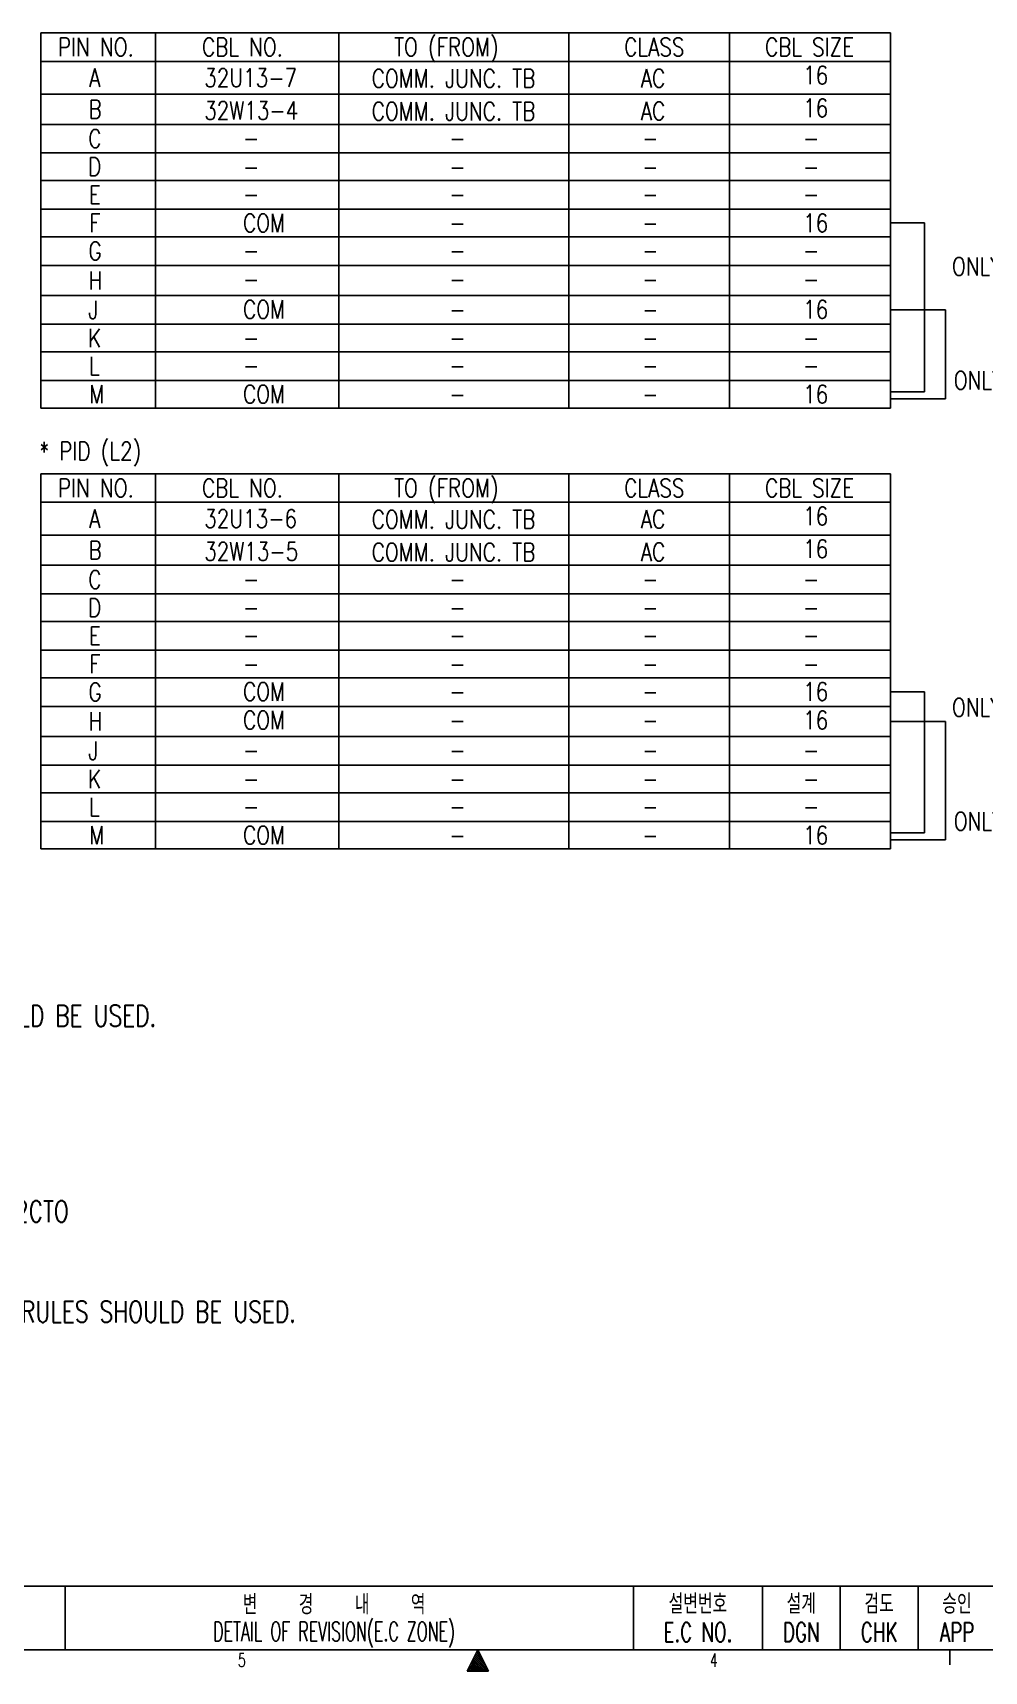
# Model space of a CAD drawing. Extents: x 260 to 819, y -886 to -454.
# Drawn here: x 476.9 to 611.3, y -875.9 to -644.3 of the extents above; entities that cross this region are included whole.
import ezdxf
from ezdxf.enums import TextEntityAlignment as Align

# ---------------------------------------------------------------- set-up
doc = ezdxf.new("R2010")
doc.units = 0
doc.header["$LTSCALE"] = 150
doc.header["$MEASUREMENT"] = 0
doc.linetypes.add('DASHED', pattern=[0.75, 0.5, -0.25])
doc.layers.get('0').update_dxf_attribs({"color": 6, "linetype": 'CONTINUOUS'})
doc.layers.add('현배선도', color=7, linetype='CONTINUOUS')
doc.styles.get("Standard").update_dxf_attribs({"font": 'romans.shx', "width": 0.8, "bigfont": 'whgtxt.shx'})

# ---------------------------------------------------------------- blocks, each defined once
blk = doc.blocks.new('*H4')
at = {"color": 2, "linetype": 'Continuous'}
for p, q in [((-267.09, -3.02), (-267.83, -2.28)), ((-266.81, -3.02), (-267.74, -2.09)), ((-266.52, -3.02), (-267.64, -1.9)), ((-266.24, -3.02), (-267.55, -1.72)), ((-265.96, -3.02), (-267.46, -1.53)), ((-265.68, -3.02), (-267.36, -1.34)), ((-265.39, -3.02), (-267.27, -1.15)), ((-265.29, -2.85), (-267.18, -0.96)), ((-265.57, -2.28), (-267.08, -0.77)), ((-265.85, -1.72), (-266.99, -0.58)), ((-266.12, -1.16), (-266.89, -0.39)), ((-266.4, -0.6), (-266.8, -0.2)), ((-266.68, -0.04), (-266.71, -0.01)), ((-267.94, -3.02), (-268.11, -2.85)), ((-267.66, -3.02), (-268.02, -2.66)), ((-267.37, -3.02), (-267.93, -2.47))]:
    blk.add_line(p, q, dxfattribs=at)
blk = doc.blocks.new('*H5')
at = {"color": 2, "linetype": 'Continuous'}
for p, q in [((-266.24, -0.93), (-268.07, -2.77)), ((-266.14, -1.12), (-268.05, -3.02)), ((-266.33, -0.74), (-267.79, -2.2)), ((-266.05, -1.31), (-267.77, -3.02)), ((-266.43, -0.55), (-267.51, -1.64)), ((-265.96, -1.5), (-267.48, -3.02)), ((-266.52, -0.36), (-267.24, -1.08)), ((-265.86, -1.69), (-267.2, -3.02)), ((-266.61, -0.18), (-266.96, -0.52)), ((-265.77, -1.88), (-266.92, -3.02)), ((-265.68, -2.07), (-266.63, -3.02)), ((-265.58, -2.26), (-266.35, -3.02)), ((-265.49, -2.44), (-266.07, -3.02)), ((-265.39, -2.63), (-265.79, -3.02)), ((-265.3, -2.82), (-265.5, -3.02)), ((-265.21, -3.01), (-265.22, -3.02))]:
    blk.add_line(p, q, dxfattribs=at)
blk = doc.blocks.new('ansi-c')
at = {"color": 5, "linetype": 'Continuous'}
for p, q in [((121, 367.06), (283.5, 367.06)), ((-56.4, 358.06), (477, 358.06))]:
    blk.add_line(p, q, dxfattribs=at)
at = {"color": 210, "linetype": 'Continuous'}
for p, q in [((152, 358.06), (152, 367.06)), ((232.31, 358.06), (232.31, 367.06)), ((250.5, 358.06), (250.5, 367.06)), ((261.5, 358.06), (261.5, 367.06)), ((272.5, 358.06), (272.5, 367.06)), ((276.98, 355.96), (276.98, 358.06))]:
    blk.add_line(p, q, dxfattribs=at)
at = {"color": 2, "linetype": 'Continuous'}
for p, q in [((208.8, 355.04), (210.3, 358.06)), ((210.3, 358.06), (211.8, 355.04)), ((208.8, 355.04), (211.8, 355.04))]:
    blk.add_line(p, q, dxfattribs=at)
at = {"color": 7, "linetype": 'Continuous'}
for name in ['*H4', '*H5']:
    blk.add_blockref(name, (477, 358.06), dxfattribs=at)
at = {"color": 130, "linetype": 'Continuous'}
for s, height, width, p in [('변    경    내    역', 2.8, 0.7, (190, 364.46)), ('설변번호', 2.8, 0.7, (241.4, 364.56)), ('설계', 2.8, 0.7, (256, 364.56)), ('검도', 2.8, 0.7, (267, 364.56)), ('승인', 2.8, 0.7, (278, 364.56)), ('DETAIL OF REVISION(E.C ZONE)', 2.7, 0.607926, (190, 360.66)), ('E.C NO.', 2.7, 0.700519, (241.4, 360.56)), ('DGN', 2.7, 0.700519, (256, 360.56)), ('CHK', 2.7, 0.700519, (267, 360.56)), ('APP', 2.7, 0.700519, (278, 360.56)), ('5', 1.9, 0.655684, (176.97, 356.61)), ('4', 1.9, 0.655684, (243.63, 356.61))]:
    blk.add_text(s, height=height, dxfattribs=dict(at, width=width)).set_placement(p, align=Align.MIDDLE_CENTER)

msp = doc.modelspace()

# ---------------------------------------------------------------- linework, layer by layer
at = {"color": 0}
for p, q in [((494.21, -644.3), (494.21, -697.35)), ((494.21, -706.64), (494.21, -759.68))]:
    msp.add_line(p, q, dxfattribs=at)
at = {"layer": '현배선도', "color": 0}
for p, q in [((478.05, -644.3), (478.05, -648.34)), ((478.05, -644.3), (552.6, -644.3)), ((494.21, -644.3), (494.21, -648.34)), ((520.12, -644.3), (520.12, -648.34)), ((552.6, -644.3), (575.33, -644.3)), ((552.6, -644.3), (552.6, -648.34)), ((575.33, -644.3), (598.06, -644.3)), ((575.33, -644.3), (575.33, -648.34)), ((598.06, -644.3), (598.06, -648.34)), ((478.05, -648.34), (494.21, -648.34)), ((478.05, -648.34), (478.05, -652.97)), ((494.21, -648.34), (494.21, -652.97)), ((494.21, -648.34), (552.6, -648.34)), ((520.12, -648.34), (520.12, -652.97)), ((552.6, -648.34), (575.33, -648.34)), ((552.6, -648.34), (552.6, -652.97)), ((575.33, -648.34), (598.06, -648.34)), ((575.33, -648.34), (575.33, -652.97)), ((598.06, -648.34), (598.06, -652.97)), ((478.05, -652.97), (494.21, -652.97)), ((478.05, -652.97), (478.05, -657.25)), ((494.21, -652.97), (494.21, -657.25)), ((494.21, -652.97), (552.6, -652.97)), ((520.12, -652.97), (520.12, -657.25)), ((552.6, -652.97), (575.33, -652.97)), ((552.6, -652.97), (552.6, -657.25)), ((575.33, -652.97), (598.06, -652.97)), ((575.33, -652.97), (575.33, -657.25)), ((598.06, -652.97), (598.06, -657.25)), ((478.05, -657.25), (494.21, -657.25)), ((478.05, -657.25), (478.05, -661.29)), ((494.21, -657.25), (494.21, -661.29)), ((494.21, -657.25), (552.6, -657.25)), ((520.12, -657.25), (520.12, -661.29)), ((552.6, -657.25), (575.33, -657.25)), ((552.6, -657.25), (552.6, -661.29)), ((575.33, -657.25), (598.06, -657.25)), ((575.33, -657.25), (575.33, -661.29)), ((598.06, -657.25), (598.06, -661.29)), ((478.05, -661.29), (494.21, -661.29)), ((478.05, -661.29), (478.05, -665.19)), ((494.21, -661.29), (494.21, -665.19)), ((494.21, -661.29), (552.6, -661.29)), ((520.12, -661.29), (520.12, -665.19)), ((552.6, -661.29), (575.33, -661.29)), ((552.6, -661.29), (552.6, -665.19)), ((575.33, -661.29), (598.06, -661.29)), ((575.33, -661.29), (575.33, -665.19)), ((598.06, -661.29), (598.06, -665.19)), ((478.05, -665.19), (494.21, -665.19)), ((478.05, -665.19), (478.05, -669.23)), ((494.21, -665.19), (494.21, -669.23)), ((494.21, -665.19), (552.6, -665.19)), ((520.12, -665.19), (520.12, -669.23)), ((552.6, -665.19), (575.33, -665.19)), ((552.6, -665.19), (552.6, -669.23)), ((575.33, -665.19), (598.06, -665.19)), ((575.33, -665.19), (575.33, -669.23)), ((598.06, -665.19), (598.06, -669.23)), ((478.05, -669.23), (494.21, -669.23)), ((478.05, -669.23), (478.05, -673.14)), ((494.21, -669.23), (494.21, -673.14)), ((494.21, -669.23), (552.6, -669.23)), ((520.12, -669.23), (520.12, -673.14)), ((552.6, -669.23), (575.33, -669.23)), ((552.6, -669.23), (552.6, -673.14)), ((575.33, -669.23), (598.06, -669.23)), ((575.33, -669.23), (575.33, -673.14)), ((598.06, -669.23), (598.06, -673.14)), ((598.06, -671.19), (602.88, -671.19)), ((602.88, -671.19), (602.88, -695.05)), ((478.05, -673.14), (494.21, -673.14)), ((478.05, -673.14), (478.05, -677.18)), ((494.21, -673.14), (494.21, -677.18)), ((494.21, -673.14), (552.6, -673.14)), ((520.12, -673.14), (520.12, -677.18)), ((552.6, -673.14), (575.33, -673.14)), ((552.6, -673.14), (552.6, -677.18)), ((575.33, -673.14), (598.06, -673.14)), ((575.33, -673.14), (575.33, -677.18)), ((598.06, -673.14), (598.06, -677.18)), ((478.05, -677.18), (494.21, -677.18)), ((478.05, -677.18), (478.05, -681.45)), ((494.21, -677.18), (552.6, -677.18)), ((494.21, -677.18), (494.21, -681.45)), ((520.12, -677.18), (520.12, -681.45)), ((552.6, -677.18), (575.33, -677.18)), ((552.6, -677.18), (552.6, -681.45)), ((575.33, -677.18), (598.06, -677.18)), ((575.33, -677.18), (575.33, -681.45)), ((598.06, -677.18), (598.06, -681.45)), ((478.05, -681.45), (494.21, -681.45)), ((478.05, -681.45), (478.05, -685.49)), ((494.21, -681.45), (494.21, -685.49)), ((494.21, -681.45), (552.6, -681.45)), ((520.12, -681.45), (520.12, -685.49)), ((552.6, -681.45), (575.33, -681.45)), ((552.6, -681.45), (552.6, -685.49)), ((575.33, -681.45), (598.06, -681.45)), ((575.33, -681.45), (575.33, -685.49)), ((598.06, -681.45), (598.06, -685.49)), ((478.05, -685.49), (494.21, -685.49)), ((478.05, -685.49), (478.05, -689.4)), ((494.21, -685.49), (494.21, -689.4)), ((494.21, -685.49), (552.6, -685.49)), ((520.12, -685.49), (520.12, -689.4)), ((552.6, -685.49), (575.33, -685.49)), ((552.6, -685.49), (552.6, -689.4)), ((575.33, -685.49), (598.06, -685.49)), ((575.33, -685.49), (575.33, -689.4)), ((598.06, -683.47), (605.83, -683.47)), ((598.06, -685.49), (598.06, -689.4)), ((605.83, -683.47), (605.83, -696.06)), ((478.05, -689.4), (494.21, -689.4)), ((478.05, -689.4), (478.05, -693.44)), ((494.21, -689.4), (494.21, -693.44)), ((494.21, -689.4), (552.6, -689.4)), ((520.12, -689.4), (520.12, -693.44)), ((552.6, -689.4), (575.33, -689.4)), ((552.6, -689.4), (552.6, -693.44)), ((575.33, -689.4), (598.06, -689.4)), ((575.33, -689.4), (575.33, -693.44)), ((598.06, -689.4), (598.06, -693.44)), ((478.05, -693.44), (494.21, -693.44)), ((478.05, -693.44), (478.05, -697.35)), ((494.21, -693.44), (494.21, -697.35)), ((494.21, -693.44), (552.6, -693.44)), ((520.12, -693.44), (520.12, -697.35)), ((552.6, -693.44), (575.33, -693.44)), ((552.6, -693.44), (552.6, -697.35)), ((575.33, -693.44), (598.06, -693.44)), ((575.33, -693.44), (575.33, -697.35)), ((598.06, -693.44), (598.06, -697.35)), ((602.88, -695.05), (598.06, -695.05)), ((605.83, -696.06), (598.06, -696.06)), ((478.05, -697.35), (494.21, -697.35)), ((494.21, -697.35), (552.6, -697.35)), ((552.6, -697.35), (575.33, -697.35)), ((575.33, -697.35), (598.06, -697.35)), ((478.05, -706.64), (478.05, -710.68)), ((478.05, -706.64), (552.6, -706.64)), ((494.21, -706.64), (494.21, -710.68)), ((520.12, -706.64), (520.12, -710.68)), ((552.6, -706.64), (575.33, -706.64)), ((552.6, -706.64), (552.6, -710.68)), ((575.33, -706.64), (598.06, -706.64)), ((575.33, -706.64), (575.33, -710.68)), ((598.06, -706.64), (598.06, -710.68)), ((478.05, -710.68), (494.21, -710.68)), ((478.05, -710.68), (478.05, -715.31)), ((494.21, -710.68), (494.21, -715.31)), ((494.21, -710.68), (552.6, -710.68)), ((520.12, -710.68), (520.12, -715.31)), ((552.6, -710.68), (575.33, -710.68)), ((552.6, -710.68), (552.6, -715.31)), ((575.33, -710.68), (598.06, -710.68)), ((575.33, -710.68), (575.33, -715.31)), ((598.06, -710.68), (598.06, -715.31)), ((478.05, -715.31), (494.21, -715.31)), ((478.05, -715.31), (478.05, -719.58)), ((494.21, -715.31), (494.21, -719.58)), ((494.21, -715.31), (552.6, -715.31)), ((520.12, -715.31), (520.12, -719.58)), ((552.6, -715.31), (575.33, -715.31)), ((552.6, -715.31), (552.6, -719.58)), ((575.33, -715.31), (598.06, -715.31)), ((575.33, -715.31), (575.33, -719.58)), ((598.06, -715.31), (598.06, -719.58)), ((478.05, -719.58), (494.21, -719.58)), ((478.05, -719.58), (478.05, -723.62)), ((494.21, -719.58), (494.21, -723.62)), ((494.21, -719.58), (552.6, -719.58)), ((520.12, -719.58), (520.12, -723.62)), ((552.6, -719.58), (575.33, -719.58)), ((552.6, -719.58), (552.6, -723.62)), ((575.33, -719.58), (598.06, -719.58)), ((575.33, -719.58), (575.33, -723.62)), ((598.06, -719.58), (598.06, -723.62)), ((478.05, -723.62), (494.21, -723.62)), ((478.05, -723.62), (478.05, -727.53)), ((494.21, -723.62), (494.21, -727.53)), ((494.21, -723.62), (552.6, -723.62)), ((520.12, -723.62), (520.12, -727.53)), ((552.6, -723.62), (575.33, -723.62)), ((552.6, -723.62), (552.6, -727.53)), ((575.33, -723.62), (598.06, -723.62)), ((575.33, -723.62), (575.33, -727.53)), ((598.06, -723.62), (598.06, -727.53)), ((478.05, -727.53), (494.21, -727.53)), ((478.05, -727.53), (478.05, -731.57)), ((494.21, -727.53), (494.21, -731.57)), ((494.21, -727.53), (552.6, -727.53)), ((520.12, -727.53), (520.12, -731.57)), ((552.6, -727.53), (575.33, -727.53)), ((552.6, -727.53), (552.6, -731.57)), ((575.33, -727.53), (598.06, -727.53)), ((575.33, -727.53), (575.33, -731.57)), ((598.06, -727.53), (598.06, -731.57)), ((478.05, -731.57), (494.21, -731.57)), ((478.05, -731.57), (478.05, -735.47)), ((494.21, -731.57), (494.21, -735.47)), ((494.21, -731.57), (552.6, -731.57)), ((520.12, -731.57), (520.12, -735.47)), ((552.6, -731.57), (575.33, -731.57)), ((552.6, -731.57), (552.6, -735.47)), ((575.33, -731.57), (598.06, -731.57)), ((575.33, -731.57), (575.33, -735.47)), ((598.06, -731.57), (598.06, -735.47)), ((478.05, -735.47), (494.21, -735.47)), ((478.05, -735.47), (478.05, -739.52)), ((494.21, -735.47), (494.21, -739.52)), ((494.21, -735.47), (552.6, -735.47)), ((520.12, -735.47), (520.12, -739.52)), ((552.6, -735.47), (575.33, -735.47)), ((552.6, -735.47), (552.6, -739.52)), ((575.33, -735.47), (598.06, -735.47)), ((575.33, -735.47), (575.33, -739.52)), ((598.06, -735.47), (598.06, -739.52)), ((598.06, -737.49), (602.88, -737.49)), ((602.88, -737.49), (602.88, -757.38)), ((478.05, -739.52), (494.21, -739.52)), ((478.05, -739.52), (478.05, -743.79)), ((494.21, -739.52), (552.6, -739.52)), ((494.21, -739.52), (494.21, -743.79)), ((520.12, -739.52), (520.12, -743.79)), ((552.6, -739.52), (575.33, -739.52)), ((552.6, -739.52), (552.6, -743.79)), ((575.33, -739.52), (598.06, -739.52)), ((575.33, -739.52), (575.33, -743.79)), ((598.06, -739.52), (598.06, -743.79)), ((598.06, -741.65), (605.83, -741.65)), ((605.83, -741.65), (605.83, -758.39)), ((478.05, -743.79), (494.21, -743.79)), ((478.05, -743.79), (478.05, -747.83)), ((494.21, -743.79), (494.21, -747.83)), ((494.21, -743.79), (552.6, -743.79)), ((520.12, -743.79), (520.12, -747.83)), ((552.6, -743.79), (575.33, -743.79)), ((552.6, -743.79), (552.6, -747.83)), ((575.33, -743.79), (598.06, -743.79)), ((575.33, -743.79), (575.33, -747.83)), ((598.06, -743.79), (598.06, -747.83)), ((478.05, -747.83), (494.21, -747.83)), ((478.05, -747.83), (478.05, -751.73)), ((494.21, -747.83), (494.21, -751.73)), ((494.21, -747.83), (552.6, -747.83)), ((520.12, -747.83), (520.12, -751.73)), ((552.6, -747.83), (575.33, -747.83)), ((552.6, -747.83), (552.6, -751.73)), ((575.33, -747.83), (598.06, -747.83)), ((575.33, -747.83), (575.33, -751.73)), ((598.06, -747.83), (598.06, -751.73)), ((478.05, -751.73), (494.21, -751.73)), ((478.05, -751.73), (478.05, -755.78)), ((494.21, -751.73), (494.21, -755.78)), ((494.21, -751.73), (552.6, -751.73)), ((520.12, -751.73), (520.12, -755.78)), ((552.6, -751.73), (575.33, -751.73)), ((552.6, -751.73), (552.6, -755.78)), ((575.33, -751.73), (598.06, -751.73)), ((575.33, -751.73), (575.33, -755.78)), ((598.06, -751.73), (598.06, -755.78)), ((478.05, -755.78), (494.21, -755.78)), ((478.05, -755.78), (478.05, -759.68)), ((494.21, -755.78), (494.21, -759.68)), ((494.21, -755.78), (552.6, -755.78)), ((520.12, -755.78), (520.12, -759.68)), ((552.6, -755.78), (575.33, -755.78)), ((552.6, -755.78), (552.6, -759.68)), ((575.33, -755.78), (598.06, -755.78)), ((575.33, -755.78), (575.33, -759.68)), ((598.06, -755.78), (598.06, -759.68)), ((602.88, -757.38), (598.06, -757.38)), ((478.05, -759.68), (494.21, -759.68)), ((494.21, -759.68), (552.6, -759.68)), ((552.6, -759.68), (575.33, -759.68)), ((575.33, -759.68), (598.06, -759.68)), ((605.83, -758.39), (598.06, -758.39))]:
    msp.add_line(p, q, dxfattribs=at)

# ---------------------------------------------------------------- block references
at = {"linetype": 'DASHED'}
msp.add_blockref('ansi-c', (329.46, -1230.96), dxfattribs=at)
msp.add_blockref('ansi-c', (329.46, -1230.96), dxfattribs=at)

# ---------------------------------------------------------------- texts
at = {"color": 7, "width": 0.75}
for s, p in [('3. IF IT NEEDS A WIRING CONNECTION AT STUD TYPE TERMINAL SERIES, RING TERMINAL AND TERMINAL LUG SHOULD BE USED.', (302.44, -783.26)), ('6. DETAIL INFORMATION OF MAKER CABLES SUPPLIED BY EACH SUB-SYSTEM IS PROVIDED AT DWG NO.REW000122CTO', (302.35, -810.92)), ('8. IF IT NEEDS A WIRING CONNECTION AT WAGO SERIES CONNECTOR OR CAGE CLAMP TYPE TERMINAL BLOCK, FERRULES SHOULD BE USED.', (302.23, -825.1))]:
    msp.add_text(s, height=3, dxfattribs=at).set_placement(p, align=Align.MIDDLE_LEFT)
at = {"layer": '현배선도', "color": 0, "width": 0.8}
for s, height, p in [('PIN NO.', 2.583, (480.45, -647.61)), ('CBL NO.', 2.583, (500.81, -647.61)), ('TO (FROM)', 2.583, (527.93, -647.61)), ('CLASS', 2.583, (560.45, -647.61)), ('CBL SIZE', 2.583, (580.35, -647.61)), ('A', 2.58, (484.87, -651.95)), ('32U13-7', 2.583, (501.12, -651.95)), ('COMM. JUNC. TB', 2.5833, (524.78, -652.05)), ('AC', 2.583, (562.79, -652.02)), ('16', 2.583, (585.72, -651.59)), ('B', 2.58, (484.77, -656.4)), ('32W13-4', 2.583, (501.12, -656.58)), ('COMM. JUNC. TB', 2.5833, (524.78, -656.68)), ('AC', 2.583, (562.79, -656.65)), ('16', 2.583, (585.72, -656.22)), ('C', 2.58, (484.74, -660.55)), ('-', 2.58, (506.6, -660.49)), ('-', 2.58, (535.73, -660.49)), ('-', 2.58, (562.99, -660.49)), ('-', 2.58, (585.72, -660.49)), ('D', 2.58, (484.71, -664.53)), ('-', 2.58, (506.6, -664.53)), ('-', 2.58, (535.73, -664.53)), ('-', 2.58, (562.99, -664.53)), ('-', 2.58, (585.72, -664.53)), ('E', 2.58, (484.83, -668.5)), ('-', 2.58, (506.6, -668.43)), ('-', 2.58, (535.73, -668.43)), ('-', 2.58, (562.99, -668.43)), ('-', 2.58, (585.72, -668.43)), ('F', 2.58, (484.88, -672.48)), ('COM', 2.583, (506.6, -672.48)), ('-', 2.58, (535.73, -672.48)), ('-', 2.58, (562.99, -672.48)), ('16', 2.583, (585.72, -672.48)), ('G', 2.58, (484.76, -676.44)), ('-', 2.58, (506.6, -676.38)), ('-', 2.58, (535.73, -676.38)), ('-', 2.58, (562.99, -676.38)), ('-', 2.58, (585.72, -676.38)), ('ONLY MA', 2.583, (606.76, -678.63)), ('H', 2.58, (484.77, -680.61)), ('-', 2.58, (506.6, -680.42)), ('-', 2.58, (535.73, -680.42)), ('-', 2.58, (562.99, -680.42)), ('-', 2.58, (585.72, -680.42)), ('J', 2.58, (484.74, -684.76)), ('COM', 2.583, (506.6, -684.7)), ('16', 2.583, (585.72, -684.7)), ('-', 2.58, (535.73, -684.7)), ('-', 2.58, (562.99, -684.7)), ('K', 2.58, (484.71, -688.74)), ('-', 2.58, (506.6, -688.74)), ('-', 2.58, (535.73, -688.74)), ('-', 2.58, (562.99, -688.74)), ('-', 2.58, (585.72, -688.74)), ('L', 2.58, (484.83, -692.71)), ('-', 2.58, (506.6, -692.64)), ('-', 2.58, (535.73, -692.64)), ('-', 2.58, (562.99, -692.64)), ('-', 2.58, (585.72, -692.64)), ('ONLY MB', 2.583, (607.01, -694.72)), ('M', 2.58, (484.88, -696.68)), ('COM', 2.583, (506.6, -696.68)), ('16', 2.583, (585.72, -696.68)), ('-', 2.58, (535.73, -696.68)), ('-', 2.58, (562.99, -696.68)), ('PIN NO.', 2.583, (480.45, -709.94)), ('CBL NO.', 2.583, (500.81, -709.94)), ('TO (FROM)', 2.583, (527.93, -709.94)), ('CLASS', 2.583, (560.45, -709.94)), ('CBL SIZE', 2.583, (580.35, -709.94)), ('A', 2.58, (484.87, -714.28)), ('32U13-6', 2.583, (501.12, -714.28)), ('COMM. JUNC. TB', 2.5833, (524.78, -714.39)), ('AC', 2.583, (562.79, -714.35)), ('16', 2.583, (585.72, -713.92)), ('B', 2.58, (484.77, -718.73)), ('32W13-5', 2.583, (501.12, -718.91)), ('COMM. JUNC. TB', 2.5833, (524.78, -719.02)), ('AC', 2.583, (562.79, -718.98)), ('16', 2.583, (585.72, -718.55)), ('C', 2.58, (484.74, -722.89)), ('-', 2.58, (506.6, -722.82)), ('-', 2.58, (535.73, -722.82)), ('-', 2.58, (562.99, -722.82)), ('-', 2.58, (585.72, -722.82)), ('D', 2.58, (484.71, -726.86)), ('-', 2.58, (506.6, -726.86)), ('-', 2.58, (535.73, -726.86)), ('-', 2.58, (562.99, -726.86)), ('-', 2.58, (585.72, -726.86)), ('E', 2.58, (484.83, -730.84)), ('-', 2.58, (506.6, -730.77)), ('-', 2.58, (535.73, -730.77)), ('-', 2.58, (562.99, -730.77)), ('-', 2.58, (585.72, -730.77)), ('F', 2.58, (484.88, -734.81)), ('-', 2.58, (506.6, -734.81)), ('-', 2.58, (535.73, -734.81)), ('-', 2.58, (562.99, -734.81)), ('-', 2.58, (585.72, -734.81)), ('G', 2.58, (484.76, -738.78)), ('COM', 2.583, (506.6, -738.72)), ('16', 2.583, (585.72, -738.72)), ('-', 2.58, (535.73, -738.72)), ('-', 2.58, (562.99, -738.72)), ('ONLY MA', 2.583, (606.76, -740.97)), ('H', 2.58, (484.77, -742.94)), ('COM', 2.583, (506.6, -742.76)), ('16', 2.583, (585.72, -742.76)), ('-', 2.58, (535.73, -742.76)), ('-', 2.58, (562.99, -742.76)), ('J', 2.58, (484.74, -747.09)), ('-', 2.58, (506.6, -747.03)), ('-', 2.58, (535.73, -747.03)), ('-', 2.58, (562.99, -747.03)), ('-', 2.58, (585.72, -747.03)), ('K', 2.58, (484.71, -751.07)), ('-', 2.58, (506.6, -751.07)), ('-', 2.58, (535.73, -751.07)), ('-', 2.58, (562.99, -751.07)), ('-', 2.58, (585.72, -751.07)), ('L', 2.58, (484.83, -755.05)), ('-', 2.58, (506.6, -754.98)), ('-', 2.58, (535.73, -754.98)), ('-', 2.58, (562.99, -754.98)), ('-', 2.58, (585.72, -754.98)), ('ONLY MB', 2.583, (607.01, -757.05)), ('M', 2.58, (484.88, -759.02)), ('COM', 2.583, (506.6, -759.02)), ('16', 2.583, (585.72, -759.02)), ('-', 2.58, (535.73, -759.02)), ('-', 2.58, (562.99, -759.02))]:
    msp.add_text(s, height=height, dxfattribs=at).set_placement(p)
at = {"layer": '현배선도', "color": 4, "width": 0.8}
msp.add_text('* PID (L2)', height=2.583, dxfattribs=at).set_placement((477.8, -704.73))

doc.saveas('drawing.dxf')
